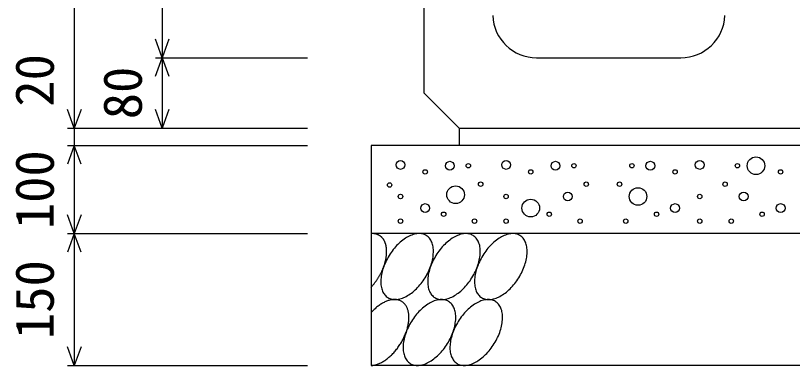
# Model space of a CAD drawing. Units: millimetres, scale not verified. Extents: x -25200 to 25200, y -8910 to 8910.
# Drawn here: x 11486 to 12369, y 5456 to 5854 of the extents above; entities that cross this region are included whole.
import ezdxf
from ezdxf.enums import TextEntityAlignment as Align

# ---------------------------------------------------------------- set-up
doc = ezdxf.new("R2010")
doc.units = ezdxf.units.MM
doc.header["$LTSCALE"] = 30
for name, color, linetype, lineweight in [('0-0_DIM', 7, 'Continuous', 25), ('0-2_HATCH', 6, 'Continuous', 25), ('0-5_OUTLINE', 3, 'Continuous', 25)]:
    doc.layers.add(name, color=color, linetype=linetype, lineweight=lineweight)
doc.styles.add('ＭＳ ゴシック', font='')
doc.styles.get('ＭＳ ゴシック').set_extended_font_data('MS Gothic')

msp = doc.modelspace()

# ---------------------------------------------------------------- linework, layer by layer
at = {"layer": '0-0_DIM'}
for p, q in [((11552.28, 6405.67), (11552.28, 5725.67)), ((11652.28, 6305.67), (11652.28, 5805.67)), ((11644.78, 5805.67), (11817.28, 5805.67)), ((11652.28, 5805.67), (11652.28, 5725.67)), ((11544.78, 5725.67), (11817.28, 5725.67)), ((11544.78, 5705.67), (11817.28, 5705.67)), ((11544.78, 5605.67), (11817.28, 5605.67)), ((11552.28, 5605.67), (11552.28, 5455.67)), ((11544.78, 5455.67), (11817.28, 5455.67))]:
    msp.add_line(p, q, dxfattribs=at)
for points in [[(11659.97, 5826.82), (11652.28, 5805.67), (11644.58, 5826.82)], [(11644.58, 5784.53), (11652.28, 5805.67), (11659.97, 5784.53)], [(11559.98, 5746.82), (11552.28, 5725.67), (11544.58, 5746.82)], [(11659.97, 5746.82), (11652.28, 5725.67), (11644.58, 5746.82)], [(11552.28, 5725.67), (11552.28, 5705.67), (11552.28, 5605.67)], [(11559.98, 5684.53), (11552.28, 5705.67), (11544.58, 5684.53)], [(11559.98, 5626.82), (11552.28, 5605.67), (11544.58, 5626.82)], [(11559.98, 5584.53), (11552.28, 5605.67), (11544.58, 5584.53)], [(11559.98, 5476.82), (11552.28, 5455.67), (11544.58, 5476.82)]]:
    msp.add_lwpolyline(points, dxfattribs=at)
at = {"layer": '0-2_HATCH'}
for points in [[(11894.88, 5605.23), (11894.38, 5605.33), (11893.98, 5605.41), (11893.58, 5605.48), (11893.08, 5605.53), (11892.58, 5605.58), (11892.18, 5605.61), (11891.68, 5605.64), (11891.18, 5605.65), (11890.78, 5605.64), (11890.28, 5605.63), (11889.78, 5605.6)], [(11906.38, 5593), (11906.28, 5593.5), (11906.08, 5593.99), (11905.98, 5594.47), (11905.78, 5594.94), (11905.58, 5595.41), (11905.38, 5595.86), (11905.28, 5596.31), (11905.08, 5596.75), (11904.78, 5597.18), (11904.58, 5597.6), (11904.38, 5598.01), (11904.18, 5598.41), (11903.88, 5598.8), (11903.68, 5599.18), (11903.38, 5599.55), (11903.08, 5599.91), (11902.88, 5600.26), (11902.58, 5600.61), (11902.28, 5600.94), (11901.98, 5601.26), (11901.68, 5601.57), (11901.38, 5601.86), (11900.98, 5602.15), (11900.68, 5602.43), (11900.38, 5602.7), (11899.98, 5602.95), (11899.68, 5603.2), (11899.28, 5603.43), (11898.88, 5603.65), (11898.48, 5603.86), (11898.18, 5604.06), (11897.78, 5604.25), (11897.38, 5604.42), (11896.98, 5604.59), (11896.58, 5604.74), (11896.18, 5604.88), (11895.68, 5605.01), (11895.28, 5605.13), (11894.88, 5605.23)], [(11952.48, 5603.45), (11951.38, 5604.03), (11950.28, 5604.52), (11949.18, 5604.93), (11948.08, 5605.24), (11946.78, 5605.47), (11945.58, 5605.6), (11944.28, 5605.65), (11942.98, 5605.6), (11941.58, 5605.47), (11940.18, 5605.24), (11938.78, 5604.93), (11937.38, 5604.52), (11935.98, 5604.03), (11934.48, 5603.46), (11933.08, 5602.79), (11931.58, 5602.05), (11930.08, 5601.22), (11928.68, 5600.31), (11927.18, 5599.33), (11925.78, 5598.27), (11924.28, 5597.14), (11922.88, 5595.93), (11921.48, 5594.66), (11920.08, 5593.33), (11918.68, 5591.94), (11917.38, 5590.49), (11916.08, 5588.98), (11914.78, 5587.43), (11913.58, 5585.83), (11912.38, 5584.18), (11911.28, 5582.5), (11910.18, 5580.78), (11909.08, 5579.03), (11908.18, 5577.26), (11907.18, 5575.46), (11906.28, 5573.65), (11905.48, 5571.82), (11904.68, 5569.99), (11903.98, 5568.15)], [(11959.88, 5591.94), (11959.48, 5593.33), (11959.08, 5594.66), (11958.58, 5595.93), (11958.08, 5597.13), (11957.48, 5598.27), (11956.78, 5599.33), (11955.98, 5600.31), (11955.18, 5601.22), (11954.38, 5602.05), (11953.38, 5602.79), (11952.48, 5603.45)], [(12005.68, 5603.45), (12004.58, 5604.03), (12003.58, 5604.52), (12002.38, 5604.93), (12001.28, 5605.24), (11999.98, 5605.47), (11998.78, 5605.6), (11997.48, 5605.65), (11996.18, 5605.6), (11994.78, 5605.47), (11993.48, 5605.24), (11992.08, 5604.93), (11990.58, 5604.52), (11989.18, 5604.03), (11987.68, 5603.46), (11986.28, 5602.79), (11984.78, 5602.05), (11983.38, 5601.22), (11981.88, 5600.31), (11980.38, 5599.33), (11978.98, 5598.27), (11977.48, 5597.14), (11976.08, 5595.93), (11974.68, 5594.66), (11973.28, 5593.33), (11971.88, 5591.94), (11970.58, 5590.49), (11969.28, 5588.98), (11968.08, 5587.43), (11966.78, 5585.83), (11965.58, 5584.18), (11964.48, 5582.5), (11963.38, 5580.78), (11962.38, 5579.03), (11961.38, 5577.26), (11960.38, 5575.46), (11959.48, 5573.65), (11958.68, 5571.82), (11957.98, 5569.99), (11957.18, 5568.15)], [(12013.08, 5591.94), (12012.68, 5593.33), (12012.28, 5594.66), (12011.78, 5595.93), (12011.28, 5597.13), (12010.68, 5598.27), (12009.98, 5599.33), (12009.18, 5600.31), (12008.38, 5601.22), (12007.58, 5602.05), (12006.58, 5602.79), (12005.68, 5603.45)], [(12058.88, 5603.45), (12057.78, 5604.03), (12056.78, 5604.52), (12055.58, 5604.93), (12054.48, 5605.24), (12053.28, 5605.47), (12051.98, 5605.6), (12050.68, 5605.65), (12049.38, 5605.6), (12047.98, 5605.47), (12046.68, 5605.24), (12045.28, 5604.93), (12043.78, 5604.52), (12042.38, 5604.03), (12040.98, 5603.46), (12039.48, 5602.79), (12037.98, 5602.05), (12036.58, 5601.22), (12035.08, 5600.31), (12033.58, 5599.33), (12032.18, 5598.27), (12030.68, 5597.14), (12029.28, 5595.93), (12027.88, 5594.66), (12026.48, 5593.33), (12025.18, 5591.94), (12023.78, 5590.49), (12022.48, 5588.98), (12021.28, 5587.43), (12019.98, 5585.83), (12018.78, 5584.18), (12017.68, 5582.5), (12016.58, 5580.78), (12015.58, 5579.03), (12014.58, 5577.26), (12013.58, 5575.46), (12012.68, 5573.65), (12011.88, 5571.82), (12011.18, 5569.99), (12010.48, 5568.15)], [(12066.28, 5591.94), (12065.88, 5593.33), (12065.48, 5594.66), (12064.98, 5595.93), (12064.48, 5597.13), (12063.88, 5598.27), (12063.18, 5599.33), (12062.38, 5600.31), (12061.58, 5601.22), (12060.78, 5602.05), (12059.88, 5602.79), (12058.88, 5603.45)], [(11904.38, 5569.16), (11904.58, 5569.83), (11904.78, 5570.5), (11905.08, 5571.17), (11905.28, 5571.83), (11905.38, 5572.5), (11905.58, 5573.17), (11905.78, 5573.83), (11905.98, 5574.49), (11906.08, 5575.15), (11906.28, 5575.81), (11906.38, 5576.46), (11906.48, 5577.12), (11906.68, 5577.77), (11906.78, 5578.41), (11906.88, 5579.06), (11906.88, 5579.7), (11906.98, 5580.33), (11907.08, 5580.96), (11907.18, 5581.59), (11907.18, 5582.22), (11907.28, 5582.84), (11907.28, 5583.45), (11907.28, 5584.06), (11907.28, 5584.66), (11907.28, 5585.26), (11907.28, 5585.86), (11907.28, 5586.45), (11907.28, 5587.03), (11907.28, 5587.61), (11907.18, 5588.18), (11907.18, 5588.74), (11907.08, 5589.3), (11906.98, 5589.85), (11906.88, 5590.39), (11906.88, 5590.93), (11906.78, 5591.46), (11906.68, 5591.98), (11906.48, 5592.49), (11906.38, 5593)], [(11926.78, 5532.84), (11928.18, 5533.5), (11929.68, 5534.25), (11931.08, 5535.07), (11932.58, 5535.98), (11934.08, 5536.97), (11935.48, 5538.03), (11936.98, 5539.16), (11938.38, 5540.36), (11939.78, 5541.63), (11941.18, 5542.96), (11942.48, 5544.36), (11943.88, 5545.81), (11945.18, 5547.31), (11946.38, 5548.87), (11947.68, 5550.47), (11948.88, 5552.11), (11949.98, 5553.79), (11951.08, 5555.51), (11952.08, 5557.26), (11953.08, 5559.03), (11954.08, 5560.83), (11954.98, 5562.64), (11955.78, 5564.47), (11956.48, 5566.31), (11957.18, 5568.15), (11957.88, 5569.99), (11958.48, 5571.82), (11958.98, 5573.65), (11959.38, 5575.46), (11959.78, 5577.26), (11960.08, 5579.03), (11960.28, 5580.78), (11960.38, 5582.5), (11960.48, 5584.18), (11960.48, 5585.82), (11960.48, 5587.42), (11960.28, 5588.98), (11960.08, 5590.48), (11959.88, 5591.94)], [(11979.98, 5532.84), (11981.38, 5533.5), (11982.88, 5534.25), (11984.38, 5535.07), (11985.78, 5535.98), (11987.28, 5536.97), (11988.68, 5538.03), (11990.18, 5539.16), (11991.58, 5540.36), (11992.98, 5541.63), (11994.38, 5542.96), (11995.78, 5544.36), (11997.08, 5545.81), (11998.38, 5547.31), (11999.68, 5548.87), (12000.88, 5550.47), (12002.08, 5552.11), (12003.18, 5553.79), (12004.28, 5555.51), (12005.28, 5557.26), (12006.28, 5559.03), (12007.28, 5560.83), (12008.18, 5562.64), (12008.98, 5564.47), (12009.78, 5566.31), (12010.48, 5568.15), (12011.08, 5569.99), (12011.68, 5571.82), (12012.18, 5573.65), (12012.58, 5575.46), (12012.98, 5577.26), (12013.28, 5579.03), (12013.48, 5580.78), (12013.68, 5582.5), (12013.68, 5584.18), (12013.68, 5585.82), (12013.68, 5587.42), (12013.58, 5588.98), (12013.38, 5590.48), (12013.08, 5591.94)], [(12033.18, 5532.84), (12034.58, 5533.5), (12036.08, 5534.25), (12037.58, 5535.07), (12038.98, 5535.98), (12040.48, 5536.97), (12041.88, 5538.03), (12043.38, 5539.16), (12044.78, 5540.36), (12046.18, 5541.63), (12047.58, 5542.96), (12048.98, 5544.36), (12050.28, 5545.81), (12051.58, 5547.31), (12052.88, 5548.87), (12054.08, 5550.47), (12055.28, 5552.11), (12056.38, 5553.79), (12057.48, 5555.51), (12058.58, 5557.26), (12059.58, 5559.03), (12060.48, 5560.83), (12061.38, 5562.64), (12062.18, 5564.47), (12062.98, 5566.31), (12063.68, 5568.15), (12064.28, 5569.99), (12064.88, 5571.82), (12065.38, 5573.65), (12065.78, 5575.46), (12066.18, 5577.26), (12066.48, 5579.03), (12066.68, 5580.78), (12066.88, 5582.5), (12066.88, 5584.18), (12066.98, 5585.82), (12066.88, 5587.42), (12066.78, 5588.98), (12066.58, 5590.48), (12066.28, 5591.94)], [(11889.78, 5544.85), (11890.28, 5545.38), (11890.78, 5545.91), (11891.18, 5546.46), (11891.68, 5547.01), (11892.18, 5547.56), (11892.58, 5548.13), (11893.08, 5548.7), (11893.58, 5549.27), (11893.98, 5549.86), (11894.38, 5550.44), (11894.88, 5551.04), (11895.28, 5551.64), (11895.68, 5552.24), (11896.18, 5552.85), (11896.58, 5553.47), (11896.98, 5554.09), (11897.38, 5554.71), (11897.78, 5555.34), (11898.18, 5555.97), (11898.48, 5556.61), (11898.88, 5557.25), (11899.28, 5557.89), (11899.68, 5558.54), (11899.98, 5559.19), (11900.38, 5559.84), (11900.68, 5560.49), (11900.98, 5561.15), (11901.38, 5561.81), (11901.68, 5562.47), (11901.98, 5563.14), (11902.28, 5563.8), (11902.58, 5564.47), (11902.88, 5565.14), (11903.08, 5565.81), (11903.38, 5566.48), (11903.68, 5567.15), (11903.88, 5567.82), (11904.18, 5568.49), (11904.38, 5569.16)], [(11903.98, 5568.15), (11903.38, 5566.31), (11902.78, 5564.47), (11902.28, 5562.65), (11901.88, 5560.83), (11901.48, 5559.04), (11901.18, 5557.26), (11900.98, 5555.52), (11900.78, 5553.8), (11900.78, 5552.12), (11900.68, 5550.47), (11900.78, 5548.87), (11900.88, 5547.31), (11901.08, 5545.81), (11901.38, 5544.36), (11901.78, 5542.96), (11902.18, 5541.63), (11902.68, 5540.36), (11903.18, 5539.16), (11903.78, 5538.03), (11904.48, 5536.97), (11905.28, 5535.98), (11906.08, 5535.08), (11906.88, 5534.25), (11907.88, 5533.5), (11908.78, 5532.84), (11909.88, 5532.26), (11910.88, 5531.77), (11912.08, 5531.37), (11913.18, 5531.05), (11914.48, 5530.83), (11915.68, 5530.69), (11916.98, 5530.65), (11918.28, 5530.69), (11919.68, 5530.83), (11920.98, 5531.05), (11922.38, 5531.37), (11923.88, 5531.77), (11925.28, 5532.26), (11926.78, 5532.84)], [(11957.18, 5568.15), (11956.58, 5566.31), (11955.98, 5564.47), (11955.48, 5562.65), (11955.08, 5560.83), (11954.68, 5559.04), (11954.38, 5557.26), (11954.18, 5555.52), (11954.08, 5553.8), (11953.98, 5552.12), (11953.98, 5550.47), (11953.98, 5548.87), (11954.08, 5547.31), (11954.38, 5545.81), (11954.58, 5544.36), (11954.98, 5542.96), (11955.38, 5541.63), (11955.88, 5540.36), (11956.38, 5539.16), (11956.98, 5538.03), (11957.68, 5536.97), (11958.48, 5535.98), (11959.28, 5535.08), (11960.08, 5534.25), (11961.08, 5533.5), (11961.98, 5532.84), (11963.08, 5532.26), (11964.08, 5531.77), (11965.28, 5531.37), (11966.38, 5531.05), (11967.68, 5530.83), (11968.88, 5530.69), (11970.18, 5530.65), (11971.48, 5530.69), (11972.88, 5530.83), (11974.28, 5531.05), (11975.68, 5531.37), (11977.08, 5531.77), (11978.48, 5532.26), (11979.98, 5532.84)], [(12010.48, 5568.15), (12009.78, 5566.31), (12009.18, 5564.47), (12008.68, 5562.65), (12008.28, 5560.83), (12007.88, 5559.04), (12007.58, 5557.26), (12007.38, 5555.52), (12007.28, 5553.8), (12007.18, 5552.12), (12007.18, 5550.47), (12007.18, 5548.87), (12007.38, 5547.31), (12007.58, 5545.81), (12007.78, 5544.36), (12008.18, 5542.96), (12008.58, 5541.63), (12009.08, 5540.36), (12009.58, 5539.16), (12010.18, 5538.03), (12010.88, 5536.97), (12011.68, 5535.98), (12012.48, 5535.08), (12013.28, 5534.25), (12014.28, 5533.5), (12015.18, 5532.84), (12016.28, 5532.26), (12017.38, 5531.77), (12018.48, 5531.37), (12019.68, 5531.05), (12020.88, 5530.83), (12022.08, 5530.69), (12023.38, 5530.65), (12024.68, 5530.69), (12026.08, 5530.83), (12027.48, 5531.05), (12028.88, 5531.37), (12030.28, 5531.77), (12031.68, 5532.26), (12033.18, 5532.84)], [(11929.78, 5522.89), (11929.38, 5523.6), (11928.88, 5524.27), (11928.48, 5524.92), (11927.98, 5525.53), (11927.38, 5526.11), (11926.88, 5526.66), (11926.28, 5527.17), (11925.68, 5527.66), (11925.08, 5528.1), (11924.48, 5528.51), (11923.78, 5528.89), (11923.18, 5529.23), (11922.48, 5529.54), (11921.68, 5529.81), (11920.98, 5530.04), (11920.18, 5530.23), (11919.48, 5530.39), (11918.68, 5530.51), (11917.88, 5530.6), (11916.98, 5530.65), (11916.18, 5530.66), (11915.38, 5530.63), (11914.48, 5530.56), (11913.58, 5530.46), (11912.68, 5530.32), (11911.78, 5530.15), (11910.88, 5529.93), (11909.98, 5529.68), (11909.08, 5529.4), (11908.18, 5529.08), (11907.28, 5528.72), (11906.28, 5528.33), (11905.38, 5527.9), (11904.38, 5527.44), (11903.48, 5526.94), (11902.58, 5526.41), (11901.58, 5525.85), (11900.68, 5525.25), (11899.68, 5524.62)], [(11977.78, 5528.46), (11976.68, 5529.04), (11975.68, 5529.53), (11974.48, 5529.94), (11973.38, 5530.25), (11972.18, 5530.48), (11970.88, 5530.61), (11969.58, 5530.66), (11968.28, 5530.61), (11966.88, 5530.48), (11965.58, 5530.25), (11964.18, 5529.94), (11962.68, 5529.53), (11961.28, 5529.04), (11959.88, 5528.47), (11958.38, 5527.8), (11956.88, 5527.06), (11955.48, 5526.23), (11953.98, 5525.32), (11952.48, 5524.34), (11951.08, 5523.28), (11949.58, 5522.15), (11948.18, 5520.94), (11946.78, 5519.67), (11945.38, 5518.34), (11944.08, 5516.95), (11942.68, 5515.5), (11941.38, 5513.99), (11940.18, 5512.44), (11938.88, 5510.84), (11937.78, 5509.19), (11936.58, 5507.51), (11935.48, 5505.79), (11934.48, 5504.04), (11933.48, 5502.27), (11932.48, 5500.47), (11931.68, 5498.66), (11930.78, 5496.83), (11930.08, 5495), (11929.38, 5493.16)], [(11985.18, 5516.94), (11984.78, 5518.34), (11984.38, 5519.67), (11983.88, 5520.94), (11983.38, 5522.14), (11982.78, 5523.28), (11982.08, 5524.34), (11981.28, 5525.32), (11980.48, 5526.23), (11979.68, 5527.06), (11978.78, 5527.8), (11977.78, 5528.46)], [(12030.98, 5528.46), (12029.98, 5529.04), (12028.88, 5529.53), (12027.78, 5529.94), (12026.58, 5530.25), (12025.38, 5530.48), (12024.08, 5530.61), (12022.78, 5530.66), (12021.48, 5530.61), (12020.18, 5530.48), (12018.78, 5530.25), (12017.38, 5529.94), (12015.98, 5529.53), (12014.48, 5529.04), (12013.08, 5528.47), (12011.58, 5527.8), (12010.08, 5527.06), (12008.68, 5526.23), (12007.18, 5525.32), (12005.68, 5524.34), (12004.28, 5523.28), (12002.78, 5522.15), (12001.38, 5520.94), (11999.98, 5519.67), (11998.58, 5518.34), (11997.28, 5516.95), (11995.88, 5515.5), (11994.58, 5513.99), (11993.38, 5512.44), (11992.08, 5510.84), (11990.98, 5509.19), (11989.78, 5507.51), (11988.68, 5505.79), (11987.68, 5504.04), (11986.68, 5502.27), (11985.68, 5500.47), (11984.88, 5498.66), (11983.98, 5496.83), (11983.28, 5495), (11982.58, 5493.16)], [(12038.38, 5516.94), (12038.08, 5518.34), (12037.58, 5519.67), (12037.18, 5520.94), (12036.58, 5522.14), (12035.98, 5523.28), (12035.28, 5524.34), (12034.58, 5525.32), (12033.78, 5526.23), (12032.88, 5527.06), (12031.98, 5527.8), (12030.98, 5528.46)], [(11899.68, 5524.62), (11898.78, 5523.96), (11897.88, 5523.27), (11896.88, 5522.55), (11895.98, 5521.81), (11895.08, 5521.03), (11894.18, 5520.22), (11893.28, 5519.39), (11892.38, 5518.53), (11891.48, 5517.65), (11890.68, 5516.74), (11889.78, 5515.81)], [(11923.78, 5481.55), (11924.48, 5482.68), (11925.08, 5483.82), (11925.68, 5484.97), (11926.28, 5486.13), (11926.88, 5487.3), (11927.38, 5488.47), (11927.98, 5489.64), (11928.48, 5490.82), (11928.88, 5492), (11929.38, 5493.19), (11929.78, 5494.37), (11930.18, 5495.55), (11930.48, 5496.73), (11930.88, 5497.91), (11931.18, 5499.08), (11931.48, 5500.24), (11931.68, 5501.4), (11931.88, 5502.55), (11932.08, 5503.69), (11932.28, 5504.82), (11932.38, 5505.94), (11932.48, 5507.04), (11932.58, 5508.14), (11932.58, 5509.21), (11932.68, 5510.27), (11932.58, 5511.32), (11932.58, 5512.34), (11932.48, 5513.35), (11932.38, 5514.34), (11932.28, 5515.3), (11932.08, 5516.25), (11931.88, 5517.17), (11931.68, 5518.06), (11931.48, 5518.93), (11931.18, 5519.78), (11930.88, 5520.6), (11930.48, 5521.39), (11930.18, 5522.16), (11929.78, 5522.89)], [(11952.08, 5457.85), (11953.48, 5458.51), (11954.98, 5459.26), (11956.48, 5460.08), (11957.88, 5460.99), (11959.38, 5461.98), (11960.78, 5463.04), (11962.28, 5464.17), (11963.68, 5465.37), (11965.08, 5466.64), (11966.48, 5467.97), (11967.88, 5469.37), (11969.18, 5470.82), (11970.48, 5472.32), (11971.78, 5473.88), (11972.98, 5475.48), (11974.18, 5477.12), (11975.28, 5478.8), (11976.38, 5480.52), (11977.48, 5482.27), (11978.48, 5484.04), (11979.38, 5485.84), (11980.28, 5487.65), (11981.08, 5489.48), (11981.88, 5491.31), (11982.58, 5493.15), (11983.18, 5494.99), (11983.78, 5496.83), (11984.28, 5498.66), (11984.68, 5500.47), (11985.08, 5502.27), (11985.38, 5504.04), (11985.58, 5505.79), (11985.78, 5507.51), (11985.88, 5509.19), (11985.88, 5510.83), (11985.78, 5512.43), (11985.68, 5513.99), (11985.48, 5515.49), (11985.18, 5516.94)], [(12005.28, 5457.85), (12006.68, 5458.51), (12008.18, 5459.26), (12009.68, 5460.08), (12011.08, 5460.99), (12012.58, 5461.98), (12014.08, 5463.04), (12015.48, 5464.17), (12016.88, 5465.37), (12018.28, 5466.64), (12019.68, 5467.97), (12021.08, 5469.37), (12022.38, 5470.82), (12023.68, 5472.32), (12024.98, 5473.88), (12026.18, 5475.48), (12027.38, 5477.12), (12028.48, 5478.8), (12029.58, 5480.52), (12030.68, 5482.27), (12031.68, 5484.04), (12032.58, 5485.84), (12033.48, 5487.65), (12034.28, 5489.48), (12035.08, 5491.31), (12035.78, 5493.15), (12036.38, 5494.99), (12036.98, 5496.83), (12037.48, 5498.66), (12037.88, 5500.47), (12038.28, 5502.27), (12038.58, 5504.04), (12038.78, 5505.79), (12038.98, 5507.51), (12039.08, 5509.19), (12039.08, 5510.83), (12038.98, 5512.43), (12038.88, 5513.99), (12038.68, 5515.49), (12038.38, 5516.94)], [(11929.38, 5493.16), (11928.68, 5491.32), (11928.18, 5489.48), (11927.58, 5487.66), (11927.18, 5485.84), (11926.78, 5484.05), (11926.48, 5482.27), (11926.28, 5480.52), (11926.18, 5478.81), (11926.08, 5477.12), (11926.08, 5475.48), (11926.08, 5473.88), (11926.28, 5472.32), (11926.48, 5470.82), (11926.68, 5469.37), (11927.08, 5467.97), (11927.48, 5466.64), (11927.98, 5465.37), (11928.48, 5464.17), (11929.18, 5463.04), (11929.78, 5461.98), (11930.58, 5460.99), (11931.38, 5460.09), (11932.28, 5459.26), (11933.18, 5458.51), (11934.08, 5457.85), (11935.18, 5457.27), (11936.28, 5456.78), (11937.38, 5456.38), (11938.58, 5456.06), (11939.78, 5455.84), (11940.98, 5455.7), (11942.28, 5455.66), (11943.58, 5455.7), (11944.98, 5455.84), (11946.38, 5456.06), (11947.78, 5456.38), (11949.18, 5456.78), (11950.58, 5457.27), (11952.08, 5457.85)], [(11982.58, 5493.16), (11981.88, 5491.32), (11981.38, 5489.48), (11980.88, 5487.66), (11980.38, 5485.84), (11980.08, 5484.05), (11979.78, 5482.27), (11979.48, 5480.52), (11979.38, 5478.81), (11979.28, 5477.12), (11979.28, 5475.48), (11979.28, 5473.88), (11979.48, 5472.32), (11979.68, 5470.82), (11979.88, 5469.37), (11980.28, 5467.97), (11980.68, 5466.64), (11981.18, 5465.37), (11981.68, 5464.17), (11982.38, 5463.04), (11982.98, 5461.98), (11983.78, 5460.99), (11984.58, 5460.09), (11985.48, 5459.26), (11986.38, 5458.51), (11987.38, 5457.85), (11988.38, 5457.27), (11989.48, 5456.78), (11990.58, 5456.38), (11991.78, 5456.06), (11992.98, 5455.84), (11994.18, 5455.7), (11995.48, 5455.66), (11996.78, 5455.7), (11998.18, 5455.84), (11999.58, 5456.06), (12000.98, 5456.38), (12002.38, 5456.78), (12003.78, 5457.27), (12005.28, 5457.85)], [(11889.78, 5455.67), (11890.68, 5455.72), (11891.48, 5455.8), (11892.38, 5455.93), (11893.28, 5456.09), (11894.18, 5456.29), (11895.08, 5456.52), (11895.98, 5456.79), (11896.88, 5457.1), (11897.88, 5457.44), (11898.78, 5457.82), (11899.68, 5458.23), (11900.68, 5458.68), (11901.58, 5459.16), (11902.58, 5459.68), (11903.48, 5460.23), (11904.38, 5460.81), (11905.38, 5461.43), (11906.28, 5462.07), (11907.28, 5462.75), (11908.18, 5463.46), (11909.08, 5464.2), (11909.98, 5464.96), (11910.88, 5465.76), (11911.78, 5466.58), (11912.68, 5467.42), (11913.58, 5468.3), (11914.48, 5469.19), (11915.38, 5470.12), (11916.18, 5471.06), (11916.98, 5472.03), (11917.88, 5473.02), (11918.68, 5474.02), (11919.48, 5475.05), (11920.18, 5476.09), (11920.98, 5477.16), (11921.68, 5478.23), (11922.48, 5479.33), (11923.18, 5480.43), (11923.78, 5481.55)]]:
    msp.add_lwpolyline(points, dxfattribs=at)
for centre, radius in [((11923.06, 5683.73), 5), ((11979.14, 5682.85), 5), ((12043.06, 5683.73), 5), ((12099.14, 5682.85), 5), ((12207.05, 5682.85), 5), ((12263.13, 5683.73), 5), ((12327.05, 5682.85), 10), ((11951.1, 5675.85), 2.5), ((12000.17, 5682.85), 2.5), ((12071.1, 5675.85), 2.5), ((12120.17, 5682.85), 2.5), ((12186.02, 5682.85), 2.5), ((12235.09, 5675.85), 2.5), ((12306.02, 5682.85), 2.5), ((12355.09, 5675.85), 2.5), ((11910.64, 5660.93), 2.5), ((11985.67, 5649.84), 10), ((12014.18, 5661.84), 2.5), ((12134.18, 5661.84), 2.5), ((12172, 5661.84), 2.5), ((12292, 5661.84), 2.5), ((12113.16, 5647.83), 5), ((12193.03, 5647.83), 10), ((12313.03, 5647.83), 5), ((11923.06, 5647.83), 2.5), ((12043.06, 5647.83), 2.5), ((12071.1, 5634.7), 10), ((12263.13, 5647.83), 2.5), ((11951.1, 5634.7), 5), ((12235.09, 5634.7), 5), ((12355.09, 5634.7), 5), ((11972.13, 5627.7), 2.5), ((12092.13, 5627.7), 2.5), ((12214.06, 5627.7), 2.5), ((12334.06, 5627.7), 2.5), ((11923.06, 5619.82), 2.5), ((12007.17, 5619.82), 2.5), ((12043.06, 5619.82), 2.5), ((12127.17, 5619.82), 2.5), ((12179.01, 5619.82), 2.5), ((12263.13, 5619.82), 2.5), ((12299.01, 5619.82), 2.5)]:
    msp.add_circle(centre, radius, dxfattribs=at)
at = {"layer": '0-5_OUTLINE'}
for p, q in [((11949.78, 6186.08), (11949.78, 5765.67)), ((12077.82, 5805.67), (12241.74, 5805.67)), ((11989.78, 5725.67), (11949.78, 5765.67)), ((11989.78, 5725.67), (12719.78, 5725.67)), ((11989.78, 5725.67), (11989.78, 5705.67)), ((12769.78, 5705.67), (11889.78, 5705.67)), ((11889.78, 5705.67), (11889.78, 5455.67)), ((12769.78, 5605.67), (11889.78, 5605.67)), ((12769.78, 5455.67), (11889.78, 5455.67))]:
    msp.add_line(p, q, dxfattribs=at)
for centre, start, end in [((12077.82, 5855.67), 182.29061, 270), ((12241.74, 5855.67), 270, 357.70939)]:
    msp.add_arc(centre, 50, start, end, dxfattribs=at)

# ---------------------------------------------------------------- texts
at = {"layer": '0-0_DIM', "style": 'ＭＳ ゴシック'}
for s, p in [('20', (11542.28, 5749.99)), ('80', (11642.28, 5735.67)), ('100', (11542.28, 5610.67)), ('150', (11542.28, 5485.67))]:
    msp.add_text(s, height=43.99, rotation=90, dxfattribs=at).set_placement(p, align=Align.BOTTOM_LEFT)

doc.saveas('drawing.dxf')
